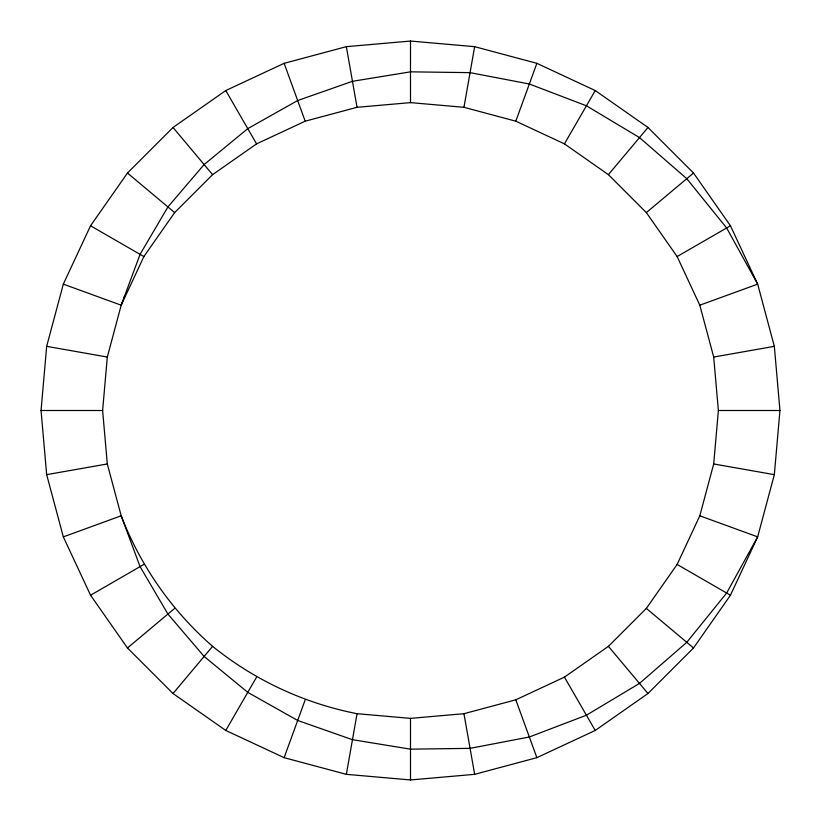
<?xml version="1.0" encoding="UTF-8"?>
<svg xmlns="http://www.w3.org/2000/svg" width="821" height="821" viewBox="0 0 821 821"><rect width="100%" height="100%" fill="white"/><g stroke="black" fill="none" stroke-linecap="round" stroke-linejoin="round"><path stroke-width="1.23" d="M41.05 410.5L46.664 346.349L63.33 284.138L90.546 225.775L127.481 173.026L173.026 127.481L225.775 90.546L284.138 63.33L346.349 46.664L410.5 41.05L474.651 46.664L536.862 63.33L595.225 90.546L647.974 127.481L693.519 173.026L730.454 225.775L757.67 284.138L774.336 346.349L779.95 410.5L774.336 474.651L757.67 536.862L730.454 595.225L693.519 647.974L647.974 693.519L595.225 730.454L536.862 757.67L474.651 774.336L410.5 779.95L346.349 774.336L284.138 757.67L225.775 730.454L173.026 693.519L127.481 647.974L90.546 595.225L63.33 536.862L46.664 474.651L41.05 410.5L102.625 410.5L107.305 463.957L121.19 515.804L140.063 566.634L167.915 614.057L204.121 656.451L247.768 692.36L297.674 720.469L352.455 739.69L410.5 749.163L470.074 748.352L529.34 737.001L586.43 715.214L639.497 683.411L686.777 642.32L726.647 593.029L757.67 536.862L699.81 515.804L713.695 463.957L718.375 410.5L713.695 357.043L699.81 305.196L677.13 256.562L646.343 212.598L608.402 174.657L564.438 143.87L515.804 121.19L463.957 107.305L410.5 102.625L357.043 107.305L305.196 121.19L256.562 143.87L212.598 174.657L174.657 212.598L143.87 256.562L121.19 305.196L107.305 357.043L102.625 410.5M346.349 774.336L357.043 713.695C304.119 703.31 254.572 680.209 212.598 646.343C171.969 610.896 140.607 566.11 121.19 515.804L63.33 536.862M463.957 107.305L474.651 46.664M284.138 757.67L305.196 699.81M515.804 121.19L536.862 63.33M63.33 284.138L121.19 305.196L140.063 254.366L167.915 206.943L204.121 164.549L247.768 128.64L297.674 100.531L352.455 81.31L410.5 71.838L470.074 72.648L529.34 83.999L586.43 105.786L639.497 137.589L686.777 178.68L726.647 227.971L757.67 284.138L699.81 305.196M121.19 305.196L122.514 301.656M123.386 299.285L124.7 295.745M357.043 713.695L410.5 718.375L463.957 713.695L515.804 699.81L564.438 677.13L608.402 646.343L646.343 608.402L677.13 564.438L699.81 515.804M225.775 730.454L256.562 677.13M564.438 143.87L595.225 90.546M173.026 693.519L212.598 646.343M608.402 174.657L647.974 127.481M127.481 647.974L174.657 608.402M646.343 212.598L693.519 173.026M90.546 595.225L143.87 564.438M677.13 256.562L730.454 225.775M46.664 474.651L107.305 463.957M713.695 357.043L774.336 346.349M718.375 410.5L779.95 410.5M46.664 346.349L107.305 357.043M713.695 463.957L774.336 474.651M90.546 225.775L143.87 256.562M677.13 564.438L730.454 595.225M127.481 173.026L174.657 212.598M646.343 608.402L693.519 647.974M173.026 127.481L212.598 174.657M608.402 646.343L647.974 693.519M225.775 90.546L256.562 143.87M564.438 677.13L595.225 730.454M284.138 63.33L305.196 121.19M515.804 699.81L536.862 757.67M346.349 46.664L357.043 107.305M463.957 713.695L474.651 774.336M410.5 41.05L410.5 102.625M410.5 718.375L410.5 779.95"/></g></svg>
